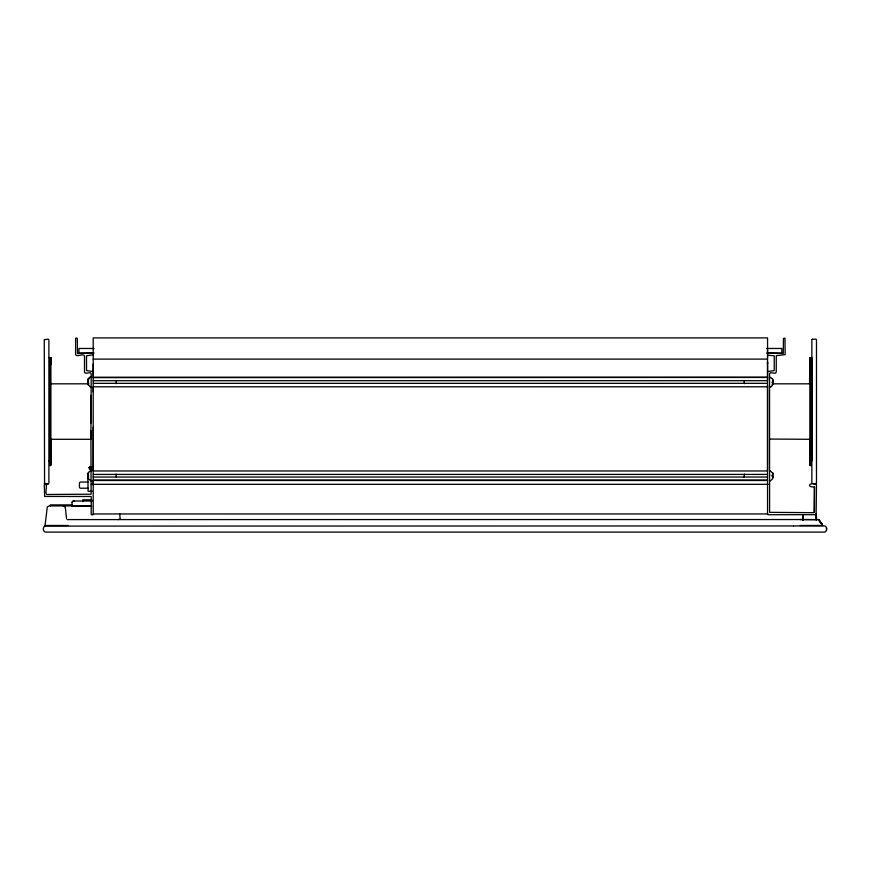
<?xml version="1.0" encoding="UTF-8"?>
<svg xmlns="http://www.w3.org/2000/svg" width="870" height="870" viewBox="0 0 870 870"><rect width="100%" height="100%" fill="white"/><g stroke="black" fill="none" stroke-linecap="round" stroke-linejoin="round"><path stroke-width="1.3" d="M48.894 357.613L50.895 357.613L50.895 465.504L49.666 465.504L49.666 464.569M49.666 359.158L49.666 357.613L50.895 357.722M50.895 364.573L50.895 358.081M88.686 477.76L88.381 479.033L91.122 480.827M93.21 485.058L93.21 481.099M93.21 470.779L93.21 387.291M93.21 376.395L93.21 364.073M768.177 353.089L783.261 353.514L783.457 338.484L784.979 338.071L785.153 354.666L776.29 355.623L776.247 372.121C775.953 375.122 769.765 370.816 769.548 373.872L769.591 512.354L814.102 512.68L814.472 486.906C805.761 487.602 809.85 481.11 816.484 484.905L816.114 514.681L768.134 514.725L767.547 513.833M767.547 470.518L767.547 364.737M767.547 357.679L767.547 356.472M767.547 352.818L767.547 349.653M809.85 465.037L809.872 439.709M809.85 357.722L811.862 357.613L811.851 460.882L811.09 460.882L811.09 357.613L809.85 357.613L809.85 465.504L811.09 465.504L811.09 357.613M811.09 461.274L811.09 465.504M814.472 511.886L814.472 487.102M826.5 530.33L826.5 527.72M49.666 465.504L49.666 357.722M767.547 377.46L93.21 377.634M116.341 477.271L116.025 474.074M744.089 380.766L744.415 383.659M769.526 475.781L769.526 474.976M88.174 384.888L87.598 383.094L88.272 381.462L88.272 382.365M88.174 478.609L87.598 476.814L88.174 475.161M772.484 381.462L772.484 382.572L773.147 380.94L772.364 378.711L769.678 376.96M88.261 476.281L88.272 475.172M91.241 505.948L49.209 505.905L47.295 506.895L45.044 525.48L68.208 525.48M89.273 467.679L89.86 466.853L91.752 466.853L89.86 466.853L89.273 467.69L89.86 466.853M93.21 354.666L86.5 355.841L86.543 370.598L93.21 371.555L93.21 391.87M767.547 371.555L774.202 370.598L774.246 355.841L767.916 355.21L767.547 354.525M91.209 386.682L90.589 387.346M769.591 471.116L769.885 470.529M90.882 376.797L88.251 378.885L87.598 380.94L88.468 381.495M88.468 475.205L87.598 474.65L88.392 472.421L90.882 470.518M769.537 386.682C770.613 388.672 773.234 384.507 773.147 383.094L772.071 382.495L772.745 382.626M770.146 481.077L772.506 478.87L773.136 476.825M772.941 477.804L772.941 476.379L772.071 476.227L772.745 476.347M772.375 378.711L772.951 379.951M772.288 472.714L769.874 470.529M772.484 472.671L773.147 474.661L772.071 475.259L772.745 475.14M90.6 387.346L87.805 384.083M92.437 491.3L88.12 491.3L87.805 476.368M803.358 514.844L802.803 519.89L803.347 514.877M93.21 427.322L93.21 514.725L91.209 514.725L91.209 496.487L44.642 496.444L44.272 484.905C49.057 481.828 44.011 493.399 46.871 494.486L91.122 494.203L90.893 430.835M91.785 506.34L72.058 506.34L72.058 502.186L73.232 501.011L91.872 501.011M72.058 502.186L73.232 501.011M773.147 380.94L772.745 381.408M772.941 384.083L772.071 384.953M87.805 379.951L88.261 378.918M87.805 473.661L88.675 472.812M88.392 378.711L90.273 376.862M47.676 484.003L48.894 483.415L48.894 339.713L48.307 339.126L44.272 339.713L44.566 483.709M44.881 526.1L793.494 525.937M45.044 525.937C42.706 527.155 42.706 530.885 45.044 532.103L824.956 532.103C827.294 530.885 827.283 527.166 824.956 525.937L793.766 525.937M812.145 339.409L815.897 339.115L816.484 339.702L816.484 483.415L815.897 484.003L811.851 483.415L811.851 339.702L812.439 339.115M816.821 519.716L800.313 519.542M118.135 519.597L120.201 519.02L119.636 513.67M67.131 519.597L818.931 519.542C818.92 521.913 823.314 523.794 822.324 525.48M92.568 353.089L77.495 353.514L77.299 338.484L76.19 337.897L75.603 338.484L75.603 354.666C76.865 357.69 83.868 352.6 84.499 356.113L84.499 372.132C84.825 375.101 90.861 370.859 91.209 373.806L90.893 439.296L50.71 439.296M88 382.626L88.675 382.278L88 381.408M88 476.336L88.675 475.988L88 475.118M50.895 383.833L50.895 383.268M809.85 439.85L809.535 439.296L810.677 439.317M809.872 383.409L809.85 359.19L809.535 383.822L810.677 383.811M73.493 501.011L74.407 501.011M94.134 348.468L78.952 348.468L78.952 353.089L94.134 353.089M766.622 348.468L781.804 348.468L781.804 353.089L766.622 353.089M93.21 359.103L767.547 359.103M93.21 377.243L767.547 377.232M93.21 380.701L767.547 380.69L767.547 337.897L93.21 337.908L93.21 371.055M93.394 383.344L767.362 383.333M116.025 383.692L116.341 380.494M50.71 383.822L88.947 383.822M772.408 383.822L810.579 383.822M93.21 386.802L767.547 386.791M90.893 395.382L90.893 423.124M809.535 439.296L809.861 439.285M810.579 439.296L769.852 439.067M48.894 460.882L49.666 460.882M49.981 465.504L50.59 465.504M810.166 465.504L810.775 465.504M89.86 469.3L89.273 467.44L89.436 469.126L91.752 469.3M93.21 470.964L767.547 470.964M744.415 474.074L744.089 477.271M93.394 474.422L767.362 474.411M93.21 477.032L767.547 477.032M93.21 480.099L767.547 480.088M93.21 480.49L767.547 480.49M88.12 482.056L80.214 482.056L79.442 482.828L79.442 487.45L80.214 488.222L88.12 488.222M48.307 484.003L44.272 483.415M91.209 484.318L769.548 484.318M72.156 504.894L50.308 504.894L50.308 506.014M93.21 513.952L767.547 513.952M800.313 525.48L822.65 525.48M50.895 439.285L50.895 463.96L50.895 458.544M90.534 470.431L91.165 471.105M63.075 505.905L64.989 506.895L65.435 508.276M822.117 523.87C823.063 524.621 818.55 521.663 819.355 520.14M90.871 376.797L91.154 377.395M821.41 523.479L819.268 519.716M815.745 513.637L816.593 519.89M815.799 513.865L816.593 517.302M816.212 517.302L815.668 514.844L816.212 519.89M65.413 508.004L66.522 518.574M49.666 461.274L49.666 463.96M767.547 384.931L767.547 514.137M91.654 501.631L91.654 499.804L82.748 499.804L82.748 501.631M88.675 379.081L88.675 379.983M767.547 361.996L767.547 364.073L767.547 361.996M803.184 517.291L803.184 519.89L803.184 517.291M772.495 475.183L772.495 476.292L772.582 475.172M772.951 473.682L772.571 472.845L772.941 473.682"/></g></svg>
